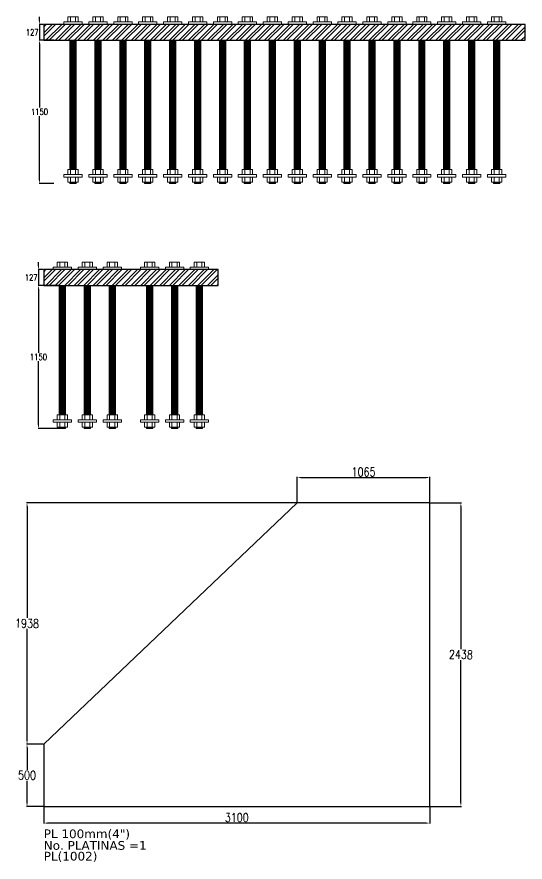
# Model space of a CAD drawing. Header units: millimetres. Extents: x 1541 to 289025, y -12015 to 47026.
# Drawn here: x 128605 to 132685, y 4539 to 11326 of the extents above; entities that cross this region are included whole.
import ezdxf

# ---------------------------------------------------------------- set-up
doc = ezdxf.new("R2010")
doc.units = ezdxf.units.MM
doc.header["$LTSCALE"] = 0.1
doc.linetypes.add('DASHED', pattern=[0.75, 0.5, -0.25])
for name, color, linetype in [('COTAS', 8, 'Continuous'), ('PLATINA', 5, 'Continuous'), ('TEXTO GENERAL', 3, 'Continuous')]:
    doc.layers.add(name, color=color, linetype=linetype)
for name, color, linetype, lineweight in [('E_ACHURADOS', 8, 'Continuous', 9), ('E_DETALLES', 7, 'Continuous', 9), ('E_DIM', 2, 'Continuous', 9)]:
    doc.layers.add(name, color=color, linetype=linetype, lineweight=lineweight)
doc.styles.add('CNI_COTAS', font='romans.shx', dxfattribs={"width": 0.8})
doc.styles.add('TEXTO GENERAL', font='verdana.ttf', dxfattribs={"height": 0.9})
doc.dimstyles.new('1.3', dxfattribs={"dimscale": 0, "dimtxt": 50, "dimasz": 30, "dimexe": 4, "dimexo": 4, "dimgap": 9, "dimtad": 1, "dimdec": 0, "dimzin": 4, "dimdsep": 46, "dimtxsty": 'CNI_COTAS', "dimcen": 0, "dimclrd": 256, "dimclrt": 3, "dimadec": 0, "dimazin": 0, "dimtfac": 1, "dimtdec": 0, "dimtmove": 2, "dimatfit": 0, "dimfxl": 0.05, "dimtolj": 1, "dimtzin": 0, "dimarcsym": 0})

# ---------------------------------------------------------------- blocks, each defined once
blk = doc.blocks.new('*U1900')
at = {"layer": 'E_DETALLES', "color": 8, "linetype": 'Continuous', "ltscale": 0.1}
for p, q in [((41.1, 632, -875), (-41.1, 632, -875)), ((-41.1, 632, -875), (-41.1, 592, -875)), ((-20.6, 632, -875), (-20.6, 592, -875)), ((20.6, 592, -875), (20.6, 632, -875)), ((41.1, 592, -875), (41.1, 632, -875)), ((73.5, 592, -875), (-73.5, 592, -875)), ((-73.5, 592, -875), (-73.5, 572, -875)), ((-73.5, 572, -875), (73.5, 572, -875)), ((-41.1, 592, -875), (41.1, 592, -875)), ((41.1, 572, -875), (-41.1, 572, -875)), ((22.2, 572, -875), (-22.2, 572, -875)), ((-20.6, 592, -875), (20.6, 592, -875)), ((20.6, 572, -875), (-20.6, 572, -875)), ((73.5, 572, -875), (73.5, 592, -875)), ((-25.4, 445, -875), (-25.4, -593.9, -875)), ((-25.4, 445, -875), (25.4, 445, -875)), ((-25.4, 440.4, -875), (25.4, 440.4, -875)), ((-25.4, 434.8, -875), (25.4, 434.8, -875)), ((-25.4, 429.3, -875), (25.4, 429.3, -875)), ((-25.4, 423.7, -875), (25.4, 423.7, -875)), ((-25.4, 418.1, -875), (25.4, 418.1, -875)), ((-25.4, 412.6, -875), (25.4, 412.6, -875)), ((25.4, -594, -875), (25.4, 445, -875)), ((-25.4, 407, -875), (25.4, 407, -875)), ((-25.4, 401.5, -875), (25.4, 401.5, -875)), ((-25.4, 395.9, -875), (25.4, 395.9, -875)), ((-25.4, 390.4, -875), (25.4, 390.4, -875)), ((-25.4, 384.8, -875), (25.4, 384.8, -875)), ((-25.4, 379.2, -875), (25.4, 379.2, -875)), ((-25.4, 373.7, -875), (25.4, 373.7, -875)), ((-25.4, 368.1, -875), (25.4, 368.1, -875)), ((-25.4, 362.6, -875), (25.4, 362.6, -875)), ((-25.4, 357, -875), (25.4, 357, -875)), ((-25.4, 351.5, -875), (25.4, 351.5, -875)), ((-25.4, 345.9, -875), (25.4, 345.9, -875)), ((-25.4, 340.4, -875), (25.4, 340.4, -875)), ((-25.4, 334.8, -875), (25.4, 334.8, -875)), ((-25.4, 329.2, -875), (25.4, 329.2, -875)), ((-25.4, 323.7, -875), (25.4, 323.7, -875)), ((-25.4, 318.1, -875), (25.4, 318.1, -875)), ((-25.4, 312.6, -875), (25.4, 312.6, -875)), ((-25.4, 307, -875), (25.4, 307, -875)), ((-25.4, 301.5, -875), (25.4, 301.5, -875)), ((-25.4, 295.9, -875), (22.2, 295.9, -875)), ((-25.4, 290.3, -875), (22.2, 290.3, -875)), ((-25.4, 284.8, -875), (22.2, 284.8, -875)), ((-25.4, 279.2, -875), (22.2, 279.2, -875)), ((-25.4, 273.7, -875), (22.2, 273.7, -875)), ((-25.4, 268.1, -875), (22.2, 268.1, -875)), ((-25.4, 262.6, -875), (22.2, 262.6, -875)), ((-25.4, 257, -875), (22.2, 257, -875)), ((-25.4, 251.5, -875), (22.2, 251.5, -875)), ((-25.4, 245.9, -875), (22.2, 245.9, -875)), ((-25.4, 240.3, -875), (22.2, 240.3, -875)), ((-25.4, 234.8, -875), (25.4, 234.8, -875)), ((-25.4, 229.2, -875), (25.4, 229.2, -875)), ((-25.4, 223.7, -875), (25.4, 223.7, -875)), ((-25.4, 218.1, -875), (25.4, 218.1, -875)), ((-25.4, 212.6, -875), (25.4, 212.6, -875)), ((-25.4, 207, -875), (25.4, 207, -875)), ((-25.4, 201.4, -875), (25.4, 201.4, -875)), ((-25.4, 195.9, -875), (25.4, 195.9, -875)), ((-25.4, 190.3, -875), (25.4, 190.3, -875)), ((-25.4, 184.8, -875), (25.4, 184.8, -875)), ((-25.4, 179.2, -875), (25.4, 179.2, -875)), ((-25.4, 173.7, -875), (25.4, 173.7, -875)), ((-25.4, 168.1, -875), (25.4, 168.1, -875)), ((-25.4, 162.6, -875), (25.4, 162.6, -875)), ((-25.4, 157, -875), (25.4, 157, -875)), ((-25.4, 151.4, -875), (25.4, 151.4, -875)), ((-25.4, 145.9, -875), (25.4, 145.9, -875)), ((-25.4, 140.3, -875), (25.4, 140.3, -875)), ((-25.4, 134.8, -875), (25.4, 134.8, -875)), ((-25.4, 129.2, -875), (25.4, 129.2, -875)), ((-25.4, 123.7, -875), (25.4, 123.7, -875)), ((-25.4, 118.1, -875), (25.4, 118.1, -875)), ((-25.4, 112.5, -875), (25.4, 112.5, -875)), ((-25.4, 107, -875), (25.4, 107, -875)), ((-25.4, 101.4, -875), (25.4, 101.4, -875)), ((-25.4, 95.9, -875), (25.4, 95.9, -875)), ((-25.4, 90.3, -875), (25.4, 90.3, -875)), ((-25.4, 84.8, -875), (25.4, 84.8, -875)), ((-25.4, 79.2, -875), (25.4, 79.2, -875)), ((-25.4, 73.7, -875), (25.4, 73.7, -875)), ((-25.4, 68.1, -875), (25.4, 68.1, -875)), ((-25.4, 62.5, -875), (25.4, 62.5, -875)), ((-25.4, 57, -875), (25.4, 57, -875)), ((-25.4, 51.4, -875), (25.4, 51.4, -875)), ((-25.4, 45.9, -875), (25.4, 45.9, -875)), ((-25.4, 40.3, -875), (25.4, 40.3, -875)), ((-25.4, 34.8, -875), (25.4, 34.8, -875)), ((-25.4, 29.2, -875), (25.4, 29.2, -875)), ((-25.4, 23.6, -875), (25.4, 23.6, -875)), ((-25.4, 18.1, -875), (25.4, 18.1, -875)), ((-25.4, 12.5, -875), (25.4, 12.5, -875)), ((-25.4, 7, -875), (25.4, 7, -875)), ((-25.4, 1.4, -875), (25.4, 1.4, -875)), ((-25.4, -4.1, -875), (25.4, -4.1, -875)), ((-25.4, -9.7, -875), (25.4, -9.7, -875)), ((-25.4, -15.2, -875), (25.4, -15.2, -875)), ((-25.4, -20.8, -875), (25.4, -20.8, -875)), ((-25.4, -26.4, -875), (25.4, -26.4, -875)), ((-25.4, -31.9, -875), (25.4, -31.9, -875)), ((-25.4, -37.5, -875), (25.4, -37.5, -875)), ((-25.4, -43, -875), (25.4, -43, -875)), ((-25.4, -48.6, -875), (25.4, -48.6, -875)), ((-25.4, -54.1, -875), (25.4, -54.1, -875)), ((-25.4, -59.7, -875), (25.4, -59.7, -875)), ((-25.4, -65.3, -875), (25.4, -65.3, -875)), ((-25.4, -70.8, -875), (25.4, -70.8, -875)), ((-25.4, -76.4, -875), (25.4, -76.4, -875)), ((-25.4, -81.9, -875), (25.4, -81.9, -875)), ((-25.4, -87.5, -875), (25.4, -87.5, -875)), ((-25.4, -93, -875), (25.4, -93, -875)), ((-25.4, -98.6, -875), (25.4, -98.6, -875)), ((-25.4, -104.1, -875), (25.4, -104.1, -875)), ((-25.4, -109.7, -875), (25.4, -109.7, -875)), ((-25.4, -115.3, -875), (25.4, -115.3, -875)), ((-25.4, -120.8, -875), (25.4, -120.8, -875)), ((-25.4, -126.4, -875), (25.4, -126.4, -875)), ((-25.4, -131.9, -875), (25.4, -131.9, -875)), ((-25.4, -137.5, -875), (25.4, -137.5, -875)), ((-25.4, -143, -875), (25.4, -143, -875)), ((-25.4, -148.6, -875), (25.4, -148.6, -875)), ((-25.4, -154.2, -875), (25.4, -154.2, -875)), ((-25.4, -159.7, -875), (25.4, -159.7, -875)), ((-25.4, -165.3, -875), (25.4, -165.3, -875)), ((-25.4, -170.8, -875), (25.4, -170.8, -875)), ((-25.4, -176.4, -875), (25.4, -176.4, -875)), ((-25.4, -181.9, -875), (25.4, -181.9, -875)), ((-25.4, -187.5, -875), (25.4, -187.5, -875)), ((-25.4, -193, -875), (25.4, -193, -875)), ((-25.4, -198.6, -875), (25.4, -198.6, -875)), ((-25.4, -204.2, -875), (25.4, -204.2, -875)), ((-25.4, -209.7, -875), (25.4, -209.7, -875)), ((-25.4, -214.1, -875), (25.4, -214.1, -875)), ((-25.4, -219.7, -875), (25.4, -219.7, -875)), ((-25.4, -225.2, -875), (25.4, -225.2, -875)), ((-25.4, -230.8, -875), (25.4, -230.8, -875)), ((-25.4, -236.4, -875), (25.4, -236.4, -875)), ((-25.4, -241.9, -875), (25.4, -241.9, -875)), ((-25.4, -247.5, -875), (25.4, -247.5, -875)), ((-25.4, -253, -875), (25.4, -253, -875)), ((-25.4, -258.6, -875), (25.4, -258.6, -875)), ((-25.4, -264.1, -875), (25.4, -264.1, -875)), ((-25.4, -269.7, -875), (25.4, -269.7, -875)), ((-25.4, -275.3, -875), (25.4, -275.3, -875)), ((-25.4, -280.8, -875), (25.4, -280.8, -875)), ((-25.4, -286.4, -875), (25.4, -286.4, -875)), ((-25.4, -291.9, -875), (25.4, -291.9, -875)), ((-25.4, -297.5, -875), (25.4, -297.5, -875)), ((-25.4, -303, -875), (25.4, -303, -875)), ((-25.4, -308.6, -875), (25.4, -308.6, -875)), ((-25.4, -314.2, -875), (25.4, -314.2, -875)), ((-25.4, -319.7, -875), (25.4, -319.7, -875)), ((-25.4, -325.3, -875), (25.4, -325.3, -875)), ((-25.4, -330.8, -875), (25.4, -330.8, -875)), ((-25.4, -336.4, -875), (25.4, -336.4, -875)), ((-25.4, -341.9, -875), (25.4, -341.9, -875)), ((-25.4, -347.5, -875), (25.4, -347.5, -875)), ((-25.4, -353, -875), (25.4, -353, -875)), ((-25.4, -358.6, -875), (25.4, -358.6, -875)), ((-25.4, -364.2, -875), (25.4, -364.2, -875)), ((-25.4, -369.7, -875), (25.4, -369.7, -875)), ((-25.4, -375.3, -875), (25.4, -375.3, -875)), ((-25.4, -380.8, -875), (25.4, -380.8, -875)), ((-25.4, -386.4, -875), (25.4, -386.4, -875)), ((-25.4, -391.9, -875), (25.4, -391.9, -875)), ((-25.4, -397.5, -875), (25.4, -397.5, -875)), ((-25.4, -403.1, -875), (25.4, -403.1, -875)), ((-25.4, -408.6, -875), (25.4, -408.6, -875)), ((-25.4, -414.2, -875), (25.4, -414.2, -875)), ((-25.4, -419.7, -875), (25.4, -419.7, -875)), ((-25.4, -425.3, -875), (25.4, -425.3, -875)), ((-25.4, -430.8, -875), (25.4, -430.8, -875)), ((-25.4, -436.4, -875), (25.4, -436.4, -875)), ((-25.4, -442, -875), (25.4, -442, -875)), ((-25.4, -447.5, -875), (25.4, -447.5, -875)), ((-25.4, -453.1, -875), (25.4, -453.1, -875)), ((-25.4, -458.6, -875), (25.4, -458.6, -875)), ((-25.4, -464.2, -875), (25.4, -464.2, -875)), ((-25.4, -469.7, -875), (25.4, -469.7, -875)), ((-25.4, -475.3, -875), (25.4, -475.3, -875)), ((-25.4, -480.8, -875), (25.4, -480.8, -875)), ((-25.4, -486.4, -875), (25.4, -486.4, -875)), ((-25.4, -492, -875), (25.4, -492, -875)), ((-25.4, -497.5, -875), (25.4, -497.5, -875)), ((-25.4, -503.1, -875), (25.4, -503.1, -875)), ((-25.4, -508.6, -875), (25.4, -508.6, -875)), ((-25.4, -514.2, -875), (25.4, -514.2, -875)), ((-25.4, -519.7, -875), (25.4, -519.7, -875)), ((-25.4, -525.3, -875), (25.4, -525.3, -875)), ((-25.4, -530.9, -875), (25.4, -530.9, -875)), ((-25.4, -536.4, -875), (25.4, -536.4, -875)), ((-25.4, -542, -875), (25.4, -542, -875)), ((-41.1, -593.9, -875), (41.1, -593.9, -875)), ((41.1, -593.9, -875), (-41.1, -593.9, -875)), ((-41.1, -593.9, -875), (-41.1, -633.9, -875)), ((-25.4, -547.5, -875), (25.4, -547.5, -875)), ((-25.4, -553.1, -875), (25.4, -553.1, -875)), ((-25.4, -558.6, -875), (25.4, -558.6, -875)), ((-25.4, -564.2, -875), (25.4, -564.2, -875)), ((-25.4, -569.7, -875), (25.4, -569.7, -875)), ((-25.4, -575.3, -875), (25.4, -575.3, -875)), ((-25.4, -580.9, -875), (25.4, -580.9, -875)), ((-25.4, -586.4, -875), (25.4, -586.4, -875)), ((-22.2, -593.9, -875), (22.2, -593.9, -875)), ((-22.2, -593.9, -875), (22.2, -593.9, -875)), ((-20.6, -593.9, -875), (20.6, -593.9, -875)), ((20.6, -593.9, -875), (-20.6, -593.9, -875)), ((-20.6, -593.9, -875), (-20.6, -633.9, -875)), ((20.6, -633.9, -875), (20.6, -593.9, -875)), ((41.1, -633.9, -875), (41.1, -593.9, -875)), ((73.5, -633.9, -875), (-73.5, -633.9, -875)), ((-73.5, -633.9, -875), (-73.5, -653.9, -875)), ((-73.5, -653.9, -875), (73.5, -653.9, -875)), ((-41.1, -633.9, -875), (41.1, -633.9, -875)), ((41.1, -653.9, -875), (-41.1, -653.9, -875)), ((-41.1, -653.9, -875), (-41.1, -693.9, -875)), ((22.2, -653.9, -875), (-22.2, -653.9, -875)), ((-20.6, -633.9, -875), (20.6, -633.9, -875)), ((20.6, -653.9, -875), (-20.6, -653.9, -875)), ((-20.6, -653.9, -875), (-20.6, -693.9, -875)), ((20.6, -693.9, -875), (20.6, -653.9, -875)), ((41.1, -693.9, -875), (41.1, -653.9, -875)), ((73.5, -653.9, -875), (73.5, -633.9, -875)), ((-41.1, -693.9, -875), (41.1, -693.9, -875)), ((-25.4, -705, -875), (-25.4, -693.9, -875)), ((-25.4, -699.4, -875), (25.4, -699.4, -875)), ((25.4, -705, -875), (-25.4, -705, -875)), ((-20.6, -693.9, -875), (20.6, -693.9, -875)), ((25.4, -693.9, -875), (25.4, -705, -875))]:
    blk.add_line(p, q, dxfattribs=at)
at = {"layer": 'E_DETALLES', "color": 8, "linetype": 'DASHED', "ltscale": 0.1}
for p, q in [((-22.2, 572, -875), (22.2, 572, -875)), ((22.2, -593.9, -875), (-22.2, -593.9, -875)), ((-22.2, -653.9, -875), (22.2, -653.9, -875))]:
    blk.add_line(p, q, dxfattribs=at)
blk = doc.blocks.new('*U1906')
at = {"layer": 'E_DIM', "color": 0, "linetype": 'ByBlock', "lineweight": -2, "transparency": 16777216}
for p in [(0, 0), (200, 0), (400, 0), (600, 0), (800, 0), (1000, 0), (1200, 0), (1400, 0), (1600, 0), (1800, 0), (2000, 0), (2200, 0), (2400, 0), (2600, 0), (2800, 0), (3000, 0), (3200, 0), (3400, 0)]:
    blk.add_blockref('*U1900', p, dxfattribs=at)
blk = doc.blocks.new('*U1907')
at = {"layer": 'E_DETALLES', "color": 8, "linetype": 'Continuous', "ltscale": 0.1}
for p, q in [((41.1, 632, -875), (-41.1, 632, -875)), ((-41.1, 632, -875), (-41.1, 592, -875)), ((-20.6, 632, -875), (-20.6, 592, -875)), ((20.6, 592, -875), (20.6, 632, -875)), ((41.1, 592, -875), (41.1, 632, -875)), ((73.5, 592, -875), (-73.5, 592, -875)), ((-73.5, 592, -875), (-73.5, 572, -875)), ((-73.5, 572, -875), (73.5, 572, -875)), ((-41.1, 592, -875), (41.1, 592, -875)), ((41.1, 572, -875), (-41.1, 572, -875)), ((22.2, 572, -875), (-22.2, 572, -875)), ((-20.6, 592, -875), (20.6, 592, -875)), ((20.6, 572, -875), (-20.6, 572, -875)), ((73.5, 572, -875), (73.5, 592, -875)), ((-25.4, 445, -875), (-25.4, -593.9, -875)), ((-25.4, 445, -875), (25.4, 445, -875)), ((-25.4, 440.4, -875), (25.4, 440.4, -875)), ((-25.4, 434.8, -875), (25.4, 434.8, -875)), ((-25.4, 429.3, -875), (25.4, 429.3, -875)), ((-25.4, 423.7, -875), (25.4, 423.7, -875)), ((-25.4, 418.1, -875), (25.4, 418.1, -875)), ((-25.4, 412.6, -875), (25.4, 412.6, -875)), ((25.4, -594, -875), (25.4, 445, -875)), ((-25.4, 407, -875), (25.4, 407, -875)), ((-25.4, 401.5, -875), (25.4, 401.5, -875)), ((-25.4, 395.9, -875), (25.4, 395.9, -875)), ((-25.4, 390.4, -875), (25.4, 390.4, -875)), ((-25.4, 384.8, -875), (25.4, 384.8, -875)), ((-25.4, 379.2, -875), (25.4, 379.2, -875)), ((-25.4, 373.7, -875), (25.4, 373.7, -875)), ((-25.4, 368.1, -875), (25.4, 368.1, -875)), ((-25.4, 362.6, -875), (25.4, 362.6, -875)), ((-25.4, 357, -875), (25.4, 357, -875)), ((-25.4, 351.5, -875), (25.4, 351.5, -875)), ((-25.4, 345.9, -875), (25.4, 345.9, -875)), ((-25.4, 340.4, -875), (25.4, 340.4, -875)), ((-25.4, 334.8, -875), (25.4, 334.8, -875)), ((-25.4, 329.2, -875), (25.4, 329.2, -875)), ((-25.4, 323.7, -875), (25.4, 323.7, -875)), ((-25.4, 318.1, -875), (25.4, 318.1, -875)), ((-25.4, 312.6, -875), (25.4, 312.6, -875)), ((-25.4, 307, -875), (25.4, 307, -875)), ((-25.4, 301.5, -875), (25.4, 301.5, -875)), ((-25.4, 295.9, -875), (22.2, 295.9, -875)), ((-25.4, 290.3, -875), (22.2, 290.3, -875)), ((-25.4, 284.8, -875), (22.2, 284.8, -875)), ((-25.4, 279.2, -875), (22.2, 279.2, -875)), ((-25.4, 273.7, -875), (22.2, 273.7, -875)), ((-25.4, 268.1, -875), (22.2, 268.1, -875)), ((-25.4, 262.6, -875), (22.2, 262.6, -875)), ((-25.4, 257, -875), (22.2, 257, -875)), ((-25.4, 251.5, -875), (22.2, 251.5, -875)), ((-25.4, 245.9, -875), (22.2, 245.9, -875)), ((-25.4, 240.3, -875), (22.2, 240.3, -875)), ((-25.4, 234.8, -875), (25.4, 234.8, -875)), ((-25.4, 229.2, -875), (25.4, 229.2, -875)), ((-25.4, 223.7, -875), (25.4, 223.7, -875)), ((-25.4, 218.1, -875), (25.4, 218.1, -875)), ((-25.4, 212.6, -875), (25.4, 212.6, -875)), ((-25.4, 207, -875), (25.4, 207, -875)), ((-25.4, 201.4, -875), (25.4, 201.4, -875)), ((-25.4, 195.9, -875), (25.4, 195.9, -875)), ((-25.4, 190.3, -875), (25.4, 190.3, -875)), ((-25.4, 184.8, -875), (25.4, 184.8, -875)), ((-25.4, 179.2, -875), (25.4, 179.2, -875)), ((-25.4, 173.7, -875), (25.4, 173.7, -875)), ((-25.4, 168.1, -875), (25.4, 168.1, -875)), ((-25.4, 162.6, -875), (25.4, 162.6, -875)), ((-25.4, 157, -875), (25.4, 157, -875)), ((-25.4, 151.4, -875), (25.4, 151.4, -875)), ((-25.4, 145.9, -875), (25.4, 145.9, -875)), ((-25.4, 140.3, -875), (25.4, 140.3, -875)), ((-25.4, 134.8, -875), (25.4, 134.8, -875)), ((-25.4, 129.2, -875), (25.4, 129.2, -875)), ((-25.4, 123.7, -875), (25.4, 123.7, -875)), ((-25.4, 118.1, -875), (25.4, 118.1, -875)), ((-25.4, 112.5, -875), (25.4, 112.5, -875)), ((-25.4, 107, -875), (25.4, 107, -875)), ((-25.4, 101.4, -875), (25.4, 101.4, -875)), ((-25.4, 95.9, -875), (25.4, 95.9, -875)), ((-25.4, 90.3, -875), (25.4, 90.3, -875)), ((-25.4, 84.8, -875), (25.4, 84.8, -875)), ((-25.4, 79.2, -875), (25.4, 79.2, -875)), ((-25.4, 73.7, -875), (25.4, 73.7, -875)), ((-25.4, 68.1, -875), (25.4, 68.1, -875)), ((-25.4, 62.5, -875), (25.4, 62.5, -875)), ((-25.4, 57, -875), (25.4, 57, -875)), ((-25.4, 51.4, -875), (25.4, 51.4, -875)), ((-25.4, 45.9, -875), (25.4, 45.9, -875)), ((-25.4, 40.3, -875), (25.4, 40.3, -875)), ((-25.4, 34.8, -875), (25.4, 34.8, -875)), ((-25.4, 29.2, -875), (25.4, 29.2, -875)), ((-25.4, 23.6, -875), (25.4, 23.6, -875)), ((-25.4, 18.1, -875), (25.4, 18.1, -875)), ((-25.4, 12.5, -875), (25.4, 12.5, -875)), ((-25.4, 7, -875), (25.4, 7, -875)), ((-25.4, 1.4, -875), (25.4, 1.4, -875)), ((-25.4, -4.1, -875), (25.4, -4.1, -875)), ((-25.4, -9.7, -875), (25.4, -9.7, -875)), ((-25.4, -15.2, -875), (25.4, -15.2, -875)), ((-25.4, -20.8, -875), (25.4, -20.8, -875)), ((-25.4, -26.4, -875), (25.4, -26.4, -875)), ((-25.4, -31.9, -875), (25.4, -31.9, -875)), ((-25.4, -37.5, -875), (25.4, -37.5, -875)), ((-25.4, -43, -875), (25.4, -43, -875)), ((-25.4, -48.6, -875), (25.4, -48.6, -875)), ((-25.4, -54.1, -875), (25.4, -54.1, -875)), ((-25.4, -59.7, -875), (25.4, -59.7, -875)), ((-25.4, -65.3, -875), (25.4, -65.3, -875)), ((-25.4, -70.8, -875), (25.4, -70.8, -875)), ((-25.4, -76.4, -875), (25.4, -76.4, -875)), ((-25.4, -81.9, -875), (25.4, -81.9, -875)), ((-25.4, -87.5, -875), (25.4, -87.5, -875)), ((-25.4, -93, -875), (25.4, -93, -875)), ((-25.4, -98.6, -875), (25.4, -98.6, -875)), ((-25.4, -104.1, -875), (25.4, -104.1, -875)), ((-25.4, -109.7, -875), (25.4, -109.7, -875)), ((-25.4, -115.3, -875), (25.4, -115.3, -875)), ((-25.4, -120.8, -875), (25.4, -120.8, -875)), ((-25.4, -126.4, -875), (25.4, -126.4, -875)), ((-25.4, -131.9, -875), (25.4, -131.9, -875)), ((-25.4, -137.5, -875), (25.4, -137.5, -875)), ((-25.4, -143, -875), (25.4, -143, -875)), ((-25.4, -148.6, -875), (25.4, -148.6, -875)), ((-25.4, -154.2, -875), (25.4, -154.2, -875)), ((-25.4, -159.7, -875), (25.4, -159.7, -875)), ((-25.4, -165.3, -875), (25.4, -165.3, -875)), ((-25.4, -170.8, -875), (25.4, -170.8, -875)), ((-25.4, -176.4, -875), (25.4, -176.4, -875)), ((-25.4, -181.9, -875), (25.4, -181.9, -875)), ((-25.4, -187.5, -875), (25.4, -187.5, -875)), ((-25.4, -193, -875), (25.4, -193, -875)), ((-25.4, -198.6, -875), (25.4, -198.6, -875)), ((-25.4, -204.2, -875), (25.4, -204.2, -875)), ((-25.4, -209.7, -875), (25.4, -209.7, -875)), ((-25.4, -214.1, -875), (25.4, -214.1, -875)), ((-25.4, -219.7, -875), (25.4, -219.7, -875)), ((-25.4, -225.2, -875), (25.4, -225.2, -875)), ((-25.4, -230.8, -875), (25.4, -230.8, -875)), ((-25.4, -236.4, -875), (25.4, -236.4, -875)), ((-25.4, -241.9, -875), (25.4, -241.9, -875)), ((-25.4, -247.5, -875), (25.4, -247.5, -875)), ((-25.4, -253, -875), (25.4, -253, -875)), ((-25.4, -258.6, -875), (25.4, -258.6, -875)), ((-25.4, -264.1, -875), (25.4, -264.1, -875)), ((-25.4, -269.7, -875), (25.4, -269.7, -875)), ((-25.4, -275.3, -875), (25.4, -275.3, -875)), ((-25.4, -280.8, -875), (25.4, -280.8, -875)), ((-25.4, -286.4, -875), (25.4, -286.4, -875)), ((-25.4, -291.9, -875), (25.4, -291.9, -875)), ((-25.4, -297.5, -875), (25.4, -297.5, -875)), ((-25.4, -303, -875), (25.4, -303, -875)), ((-25.4, -308.6, -875), (25.4, -308.6, -875)), ((-25.4, -314.2, -875), (25.4, -314.2, -875)), ((-25.4, -319.7, -875), (25.4, -319.7, -875)), ((-25.4, -325.3, -875), (25.4, -325.3, -875)), ((-25.4, -330.8, -875), (25.4, -330.8, -875)), ((-25.4, -336.4, -875), (25.4, -336.4, -875)), ((-25.4, -341.9, -875), (25.4, -341.9, -875)), ((-25.4, -347.5, -875), (25.4, -347.5, -875)), ((-25.4, -353, -875), (25.4, -353, -875)), ((-25.4, -358.6, -875), (25.4, -358.6, -875)), ((-25.4, -364.2, -875), (25.4, -364.2, -875)), ((-25.4, -369.7, -875), (25.4, -369.7, -875)), ((-25.4, -375.3, -875), (25.4, -375.3, -875)), ((-25.4, -380.8, -875), (25.4, -380.8, -875)), ((-25.4, -386.4, -875), (25.4, -386.4, -875)), ((-25.4, -391.9, -875), (25.4, -391.9, -875)), ((-25.4, -397.5, -875), (25.4, -397.5, -875)), ((-25.4, -403, -875), (25.4, -403, -875)), ((-25.4, -408.6, -875), (25.4, -408.6, -875)), ((-25.4, -414.2, -875), (25.4, -414.2, -875)), ((-25.4, -419.7, -875), (25.4, -419.7, -875)), ((-25.4, -425.3, -875), (25.4, -425.3, -875)), ((-25.4, -430.8, -875), (25.4, -430.8, -875)), ((-25.4, -436.4, -875), (25.4, -436.4, -875)), ((-25.4, -441.9, -875), (25.4, -441.9, -875)), ((-25.4, -447.5, -875), (25.4, -447.5, -875)), ((-25.4, -453.1, -875), (25.4, -453.1, -875)), ((-25.4, -458.6, -875), (25.4, -458.6, -875)), ((-25.4, -464.2, -875), (25.4, -464.2, -875)), ((-25.4, -469.7, -875), (25.4, -469.7, -875)), ((-25.4, -475.3, -875), (25.4, -475.3, -875)), ((-25.4, -480.8, -875), (25.4, -480.8, -875)), ((-25.4, -486.4, -875), (25.4, -486.4, -875)), ((-25.4, -491.9, -875), (25.4, -491.9, -875)), ((-25.4, -497.5, -875), (25.4, -497.5, -875)), ((-25.4, -503.1, -875), (25.4, -503.1, -875)), ((-25.4, -508.6, -875), (25.4, -508.6, -875)), ((-25.4, -514.2, -875), (25.4, -514.2, -875)), ((-25.4, -519.7, -875), (25.4, -519.7, -875)), ((-25.4, -525.3, -875), (25.4, -525.3, -875)), ((-25.4, -530.8, -875), (25.4, -530.8, -875)), ((-25.4, -536.4, -875), (25.4, -536.4, -875)), ((-25.4, -541.9, -875), (25.4, -541.9, -875)), ((-41.1, -593.9, -875), (41.1, -593.9, -875)), ((41.1, -593.9, -875), (-41.1, -593.9, -875)), ((-41.1, -593.9, -875), (-41.1, -633.9, -875)), ((-25.4, -547.5, -875), (25.4, -547.5, -875)), ((-25.4, -553.1, -875), (25.4, -553.1, -875)), ((-25.4, -558.6, -875), (25.4, -558.6, -875)), ((-25.4, -564.2, -875), (25.4, -564.2, -875)), ((-25.4, -569.7, -875), (25.4, -569.7, -875)), ((-25.4, -575.3, -875), (25.4, -575.3, -875)), ((-25.4, -575.3, -875), (25.4, -575.3, -875)), ((-25.4, -580.8, -875), (25.4, -580.8, -875)), ((-25.4, -580.8, -875), (25.4, -580.8, -875)), ((-25.4, -586.4, -875), (25.4, -586.4, -875)), ((-25.4, -586.4, -875), (25.4, -586.4, -875)), ((-25.4, -591.9, -875), (25.4, -591.9, -875)), ((-25.4, -591.9, -875), (25.4, -591.9, -875)), ((-22.2, -593.9, -875), (22.2, -593.9, -875)), ((-22.2, -593.9, -875), (22.2, -593.9, -875)), ((-20.6, -593.9, -875), (20.6, -593.9, -875)), ((20.6, -593.9, -875), (-20.6, -593.9, -875)), ((-20.6, -593.9, -875), (-20.6, -633.9, -875)), ((20.6, -633.9, -875), (20.6, -593.9, -875)), ((41.1, -633.9, -875), (41.1, -593.9, -875)), ((73.5, -633.9, -875), (-73.5, -633.9, -875)), ((-73.5, -633.9, -875), (-73.5, -653.9, -875)), ((-73.5, -653.9, -875), (73.5, -653.9, -875)), ((-41.1, -633.9, -875), (41.1, -633.9, -875)), ((41.1, -653.9, -875), (-41.1, -653.9, -875)), ((-41.1, -653.9, -875), (-41.1, -693.9, -875)), ((22.2, -653.9, -875), (-22.2, -653.9, -875)), ((-20.6, -633.9, -875), (20.6, -633.9, -875)), ((20.6, -653.9, -875), (-20.6, -653.9, -875)), ((-20.6, -653.9, -875), (-20.6, -693.9, -875)), ((20.6, -693.9, -875), (20.6, -653.9, -875)), ((41.1, -693.9, -875), (41.1, -653.9, -875)), ((73.5, -653.9, -875), (73.5, -633.9, -875)), ((-41.1, -693.9, -875), (41.1, -693.9, -875)), ((-25.4, -705, -875), (-25.4, -693.9, -875)), ((-25.4, -699.4, -875), (25.4, -699.4, -875)), ((25.4, -705, -875), (-25.4, -705, -875)), ((-20.6, -693.9, -875), (20.6, -693.9, -875)), ((25.4, -693.9, -875), (25.4, -705, -875))]:
    blk.add_line(p, q, dxfattribs=at)
at = {"layer": 'E_DETALLES', "color": 8, "linetype": 'DASHED', "ltscale": 0.1}
for p, q in [((-22.2, 572, -875), (22.2, 572, -875)), ((22.2, -593.9, -875), (-22.2, -593.9, -875)), ((-22.2, -653.9, -875), (22.2, -653.9, -875))]:
    blk.add_line(p, q, dxfattribs=at)
blk = doc.blocks.new('*U1908')
at = {"layer": 'E_DIM', "color": 0, "linetype": 'ByBlock', "lineweight": -2, "transparency": 16777216}
for p in [(0, 0), (200, 0), (400, 0)]:
    blk.add_blockref('*U1907', p, dxfattribs=at)
blk = doc.blocks.new('*U1910')
at = {"layer": 'E_DETALLES', "color": 8, "linetype": 'Continuous', "ltscale": 0.1}
for p, q in [((41.1, 632, -875), (-41.1, 632, -875)), ((-41.1, 632, -875), (-41.1, 592, -875)), ((-20.6, 632, -875), (-20.6, 592, -875)), ((20.6, 592, -875), (20.6, 632, -875)), ((41.1, 592, -875), (41.1, 632, -875)), ((73.5, 592, -875), (-73.5, 592, -875)), ((-73.5, 592, -875), (-73.5, 572, -875)), ((-73.5, 572, -875), (73.5, 572, -875)), ((-41.1, 592, -875), (41.1, 592, -875)), ((41.1, 572, -875), (-41.1, 572, -875)), ((22.2, 572, -875), (-22.2, 572, -875)), ((-20.6, 592, -875), (20.6, 592, -875)), ((20.6, 572, -875), (-20.6, 572, -875)), ((73.5, 572, -875), (73.5, 592, -875)), ((-25.4, 445, -875), (-25.4, -593.9, -875)), ((-25.4, 445, -875), (25.4, 445, -875)), ((-25.4, 440.4, -875), (25.4, 440.4, -875)), ((-25.4, 434.8, -875), (25.4, 434.8, -875)), ((-25.4, 429.3, -875), (25.4, 429.3, -875)), ((-25.4, 423.7, -875), (25.4, 423.7, -875)), ((-25.4, 418.1, -875), (25.4, 418.1, -875)), ((-25.4, 412.6, -875), (25.4, 412.6, -875)), ((25.4, -594, -875), (25.4, 445, -875)), ((-25.4, 407, -875), (25.4, 407, -875)), ((-25.4, 401.5, -875), (25.4, 401.5, -875)), ((-25.4, 395.9, -875), (25.4, 395.9, -875)), ((-25.4, 390.4, -875), (25.4, 390.4, -875)), ((-25.4, 384.8, -875), (25.4, 384.8, -875)), ((-25.4, 379.2, -875), (25.4, 379.2, -875)), ((-25.4, 373.7, -875), (25.4, 373.7, -875)), ((-25.4, 368.1, -875), (25.4, 368.1, -875)), ((-25.4, 362.6, -875), (25.4, 362.6, -875)), ((-25.4, 357, -875), (25.4, 357, -875)), ((-25.4, 351.5, -875), (25.4, 351.5, -875)), ((-25.4, 345.9, -875), (25.4, 345.9, -875)), ((-25.4, 340.4, -875), (25.4, 340.4, -875)), ((-25.4, 334.8, -875), (25.4, 334.8, -875)), ((-25.4, 329.2, -875), (25.4, 329.2, -875)), ((-25.4, 323.7, -875), (25.4, 323.7, -875)), ((-25.4, 318.1, -875), (25.4, 318.1, -875)), ((-25.4, 312.6, -875), (25.4, 312.6, -875)), ((-25.4, 307, -875), (25.4, 307, -875)), ((-25.4, 301.5, -875), (25.4, 301.5, -875)), ((-25.4, 295.9, -875), (22.2, 295.9, -875)), ((-25.4, 290.3, -875), (22.2, 290.3, -875)), ((-25.4, 284.8, -875), (22.2, 284.8, -875)), ((-25.4, 279.2, -875), (22.2, 279.2, -875)), ((-25.4, 273.7, -875), (22.2, 273.7, -875)), ((-25.4, 268.1, -875), (22.2, 268.1, -875)), ((-25.4, 262.6, -875), (22.2, 262.6, -875)), ((-25.4, 257, -875), (22.2, 257, -875)), ((-25.4, 251.5, -875), (22.2, 251.5, -875)), ((-25.4, 245.9, -875), (22.2, 245.9, -875)), ((-25.4, 240.3, -875), (22.2, 240.3, -875)), ((-25.4, 234.8, -875), (25.4, 234.8, -875)), ((-25.4, 229.2, -875), (25.4, 229.2, -875)), ((-25.4, 223.7, -875), (25.4, 223.7, -875)), ((-25.4, 218.1, -875), (25.4, 218.1, -875)), ((-25.4, 212.6, -875), (25.4, 212.6, -875)), ((-25.4, 207, -875), (25.4, 207, -875)), ((-25.4, 201.4, -875), (25.4, 201.4, -875)), ((-25.4, 195.9, -875), (25.4, 195.9, -875)), ((-25.4, 190.3, -875), (25.4, 190.3, -875)), ((-25.4, 184.8, -875), (25.4, 184.8, -875)), ((-25.4, 179.2, -875), (25.4, 179.2, -875)), ((-25.4, 173.7, -875), (25.4, 173.7, -875)), ((-25.4, 168.1, -875), (25.4, 168.1, -875)), ((-25.4, 162.6, -875), (25.4, 162.6, -875)), ((-25.4, 157, -875), (25.4, 157, -875)), ((-25.4, 151.4, -875), (25.4, 151.4, -875)), ((-25.4, 145.9, -875), (25.4, 145.9, -875)), ((-25.4, 140.3, -875), (25.4, 140.3, -875)), ((-25.4, 134.8, -875), (25.4, 134.8, -875)), ((-25.4, 129.2, -875), (25.4, 129.2, -875)), ((-25.4, 123.7, -875), (25.4, 123.7, -875)), ((-25.4, 118.1, -875), (25.4, 118.1, -875)), ((-25.4, 112.5, -875), (25.4, 112.5, -875)), ((-25.4, 107, -875), (25.4, 107, -875)), ((-25.4, 101.4, -875), (25.4, 101.4, -875)), ((-25.4, 95.9, -875), (25.4, 95.9, -875)), ((-25.4, 90.3, -875), (25.4, 90.3, -875)), ((-25.4, 84.8, -875), (25.4, 84.8, -875)), ((-25.4, 79.2, -875), (25.4, 79.2, -875)), ((-25.4, 73.7, -875), (25.4, 73.7, -875)), ((-25.4, 68.1, -875), (25.4, 68.1, -875)), ((-25.4, 62.5, -875), (25.4, 62.5, -875)), ((-25.4, 57, -875), (25.4, 57, -875)), ((-25.4, 51.4, -875), (25.4, 51.4, -875)), ((-25.4, 45.9, -875), (25.4, 45.9, -875)), ((-25.4, 40.3, -875), (25.4, 40.3, -875)), ((-25.4, 34.8, -875), (25.4, 34.8, -875)), ((-25.4, 29.2, -875), (25.4, 29.2, -875)), ((-25.4, 23.6, -875), (25.4, 23.6, -875)), ((-25.4, 18.1, -875), (25.4, 18.1, -875)), ((-25.4, 12.5, -875), (25.4, 12.5, -875)), ((-25.4, 7, -875), (25.4, 7, -875)), ((-25.4, 1.4, -875), (25.4, 1.4, -875)), ((-25.4, -4.1, -875), (25.4, -4.1, -875)), ((-25.4, -9.7, -875), (25.4, -9.7, -875)), ((-25.4, -15.2, -875), (25.4, -15.2, -875)), ((-25.4, -20.8, -875), (25.4, -20.8, -875)), ((-25.4, -26.4, -875), (25.4, -26.4, -875)), ((-25.4, -31.9, -875), (25.4, -31.9, -875)), ((-25.4, -37.5, -875), (25.4, -37.5, -875)), ((-25.4, -43, -875), (25.4, -43, -875)), ((-25.4, -48.6, -875), (25.4, -48.6, -875)), ((-25.4, -54.1, -875), (25.4, -54.1, -875)), ((-25.4, -59.7, -875), (25.4, -59.7, -875)), ((-25.4, -65.3, -875), (25.4, -65.3, -875)), ((-25.4, -70.8, -875), (25.4, -70.8, -875)), ((-25.4, -76.4, -875), (25.4, -76.4, -875)), ((-25.4, -81.9, -875), (25.4, -81.9, -875)), ((-25.4, -87.5, -875), (25.4, -87.5, -875)), ((-25.4, -93, -875), (25.4, -93, -875)), ((-25.4, -98.6, -875), (25.4, -98.6, -875)), ((-25.4, -104.1, -875), (25.4, -104.1, -875)), ((-25.4, -109.7, -875), (25.4, -109.7, -875)), ((-25.4, -115.3, -875), (25.4, -115.3, -875)), ((-25.4, -120.8, -875), (25.4, -120.8, -875)), ((-25.4, -126.4, -875), (25.4, -126.4, -875)), ((-25.4, -131.9, -875), (25.4, -131.9, -875)), ((-25.4, -137.5, -875), (25.4, -137.5, -875)), ((-25.4, -143, -875), (25.4, -143, -875)), ((-25.4, -148.6, -875), (25.4, -148.6, -875)), ((-25.4, -154.2, -875), (25.4, -154.2, -875)), ((-25.4, -159.7, -875), (25.4, -159.7, -875)), ((-25.4, -165.3, -875), (25.4, -165.3, -875)), ((-25.4, -170.8, -875), (25.4, -170.8, -875)), ((-25.4, -176.4, -875), (25.4, -176.4, -875)), ((-25.4, -181.9, -875), (25.4, -181.9, -875)), ((-25.4, -187.5, -875), (25.4, -187.5, -875)), ((-25.4, -193, -875), (25.4, -193, -875)), ((-25.4, -198.6, -875), (25.4, -198.6, -875)), ((-25.4, -204.2, -875), (25.4, -204.2, -875)), ((-25.4, -209.7, -875), (25.4, -209.7, -875)), ((-25.4, -214.1, -875), (25.4, -214.1, -875)), ((-25.4, -219.7, -875), (25.4, -219.7, -875)), ((-25.4, -225.2, -875), (25.4, -225.2, -875)), ((-25.4, -230.8, -875), (25.4, -230.8, -875)), ((-25.4, -236.4, -875), (25.4, -236.4, -875)), ((-25.4, -241.9, -875), (25.4, -241.9, -875)), ((-25.4, -247.5, -875), (25.4, -247.5, -875)), ((-25.4, -253, -875), (25.4, -253, -875)), ((-25.4, -258.6, -875), (25.4, -258.6, -875)), ((-25.4, -264.1, -875), (25.4, -264.1, -875)), ((-25.4, -269.7, -875), (25.4, -269.7, -875)), ((-25.4, -275.3, -875), (25.4, -275.3, -875)), ((-25.4, -280.8, -875), (25.4, -280.8, -875)), ((-25.4, -286.4, -875), (25.4, -286.4, -875)), ((-25.4, -291.9, -875), (25.4, -291.9, -875)), ((-25.4, -297.5, -875), (25.4, -297.5, -875)), ((-25.4, -303, -875), (25.4, -303, -875)), ((-25.4, -308.6, -875), (25.4, -308.6, -875)), ((-25.4, -314.2, -875), (25.4, -314.2, -875)), ((-25.4, -319.7, -875), (25.4, -319.7, -875)), ((-25.4, -325.3, -875), (25.4, -325.3, -875)), ((-25.4, -330.8, -875), (25.4, -330.8, -875)), ((-25.4, -336.4, -875), (25.4, -336.4, -875)), ((-25.4, -341.9, -875), (25.4, -341.9, -875)), ((-25.4, -347.5, -875), (25.4, -347.5, -875)), ((-25.4, -353, -875), (25.4, -353, -875)), ((-25.4, -358.6, -875), (25.4, -358.6, -875)), ((-25.4, -364.2, -875), (25.4, -364.2, -875)), ((-25.4, -369.7, -875), (25.4, -369.7, -875)), ((-25.4, -375.3, -875), (25.4, -375.3, -875)), ((-25.4, -380.8, -875), (25.4, -380.8, -875)), ((-25.4, -386.4, -875), (25.4, -386.4, -875)), ((-25.4, -391.9, -875), (25.4, -391.9, -875)), ((-25.4, -397.5, -875), (25.4, -397.5, -875)), ((-25.4, -403, -875), (25.4, -403, -875)), ((-25.4, -408.6, -875), (25.4, -408.6, -875)), ((-25.4, -414.2, -875), (25.4, -414.2, -875)), ((-25.4, -419.7, -875), (25.4, -419.7, -875)), ((-25.4, -425.3, -875), (25.4, -425.3, -875)), ((-25.4, -430.8, -875), (25.4, -430.8, -875)), ((-25.4, -436.4, -875), (25.4, -436.4, -875)), ((-25.4, -441.9, -875), (25.4, -441.9, -875)), ((-25.4, -447.5, -875), (25.4, -447.5, -875)), ((-25.4, -453.1, -875), (25.4, -453.1, -875)), ((-25.4, -458.6, -875), (25.4, -458.6, -875)), ((-25.4, -464.2, -875), (25.4, -464.2, -875)), ((-25.4, -469.7, -875), (25.4, -469.7, -875)), ((-25.4, -475.3, -875), (25.4, -475.3, -875)), ((-25.4, -480.8, -875), (25.4, -480.8, -875)), ((-25.4, -486.4, -875), (25.4, -486.4, -875)), ((-25.4, -491.9, -875), (25.4, -491.9, -875)), ((-25.4, -497.5, -875), (25.4, -497.5, -875)), ((-25.4, -503.1, -875), (25.4, -503.1, -875)), ((-25.4, -508.6, -875), (25.4, -508.6, -875)), ((-25.4, -514.2, -875), (25.4, -514.2, -875)), ((-25.4, -519.7, -875), (25.4, -519.7, -875)), ((-25.4, -525.3, -875), (25.4, -525.3, -875)), ((-25.4, -530.8, -875), (25.4, -530.8, -875)), ((-25.4, -536.4, -875), (25.4, -536.4, -875)), ((-25.4, -541.9, -875), (25.4, -541.9, -875)), ((-41.1, -593.9, -875), (41.1, -593.9, -875)), ((41.1, -593.9, -875), (-41.1, -593.9, -875)), ((-41.1, -593.9, -875), (-41.1, -633.9, -875)), ((-25.4, -547.5, -875), (25.4, -547.5, -875)), ((-25.4, -553.1, -875), (25.4, -553.1, -875)), ((-25.4, -558.6, -875), (25.4, -558.6, -875)), ((-25.4, -564.2, -875), (25.4, -564.2, -875)), ((-25.4, -569.7, -875), (25.4, -569.7, -875)), ((-25.4, -575.3, -875), (25.4, -575.3, -875)), ((-25.4, -575.3, -875), (25.4, -575.3, -875)), ((-25.4, -580.8, -875), (25.4, -580.8, -875)), ((-25.4, -580.8, -875), (25.4, -580.8, -875)), ((-25.4, -586.4, -875), (25.4, -586.4, -875)), ((-25.4, -586.4, -875), (25.4, -586.4, -875)), ((-25.4, -591.9, -875), (25.4, -591.9, -875)), ((-25.4, -591.9, -875), (25.4, -591.9, -875)), ((-22.2, -593.9, -875), (22.2, -593.9, -875)), ((-22.2, -593.9, -875), (22.2, -593.9, -875)), ((-20.6, -593.9, -875), (20.6, -593.9, -875)), ((20.6, -593.9, -875), (-20.6, -593.9, -875)), ((-20.6, -593.9, -875), (-20.6, -633.9, -875)), ((20.6, -633.9, -875), (20.6, -593.9, -875)), ((41.1, -633.9, -875), (41.1, -593.9, -875)), ((73.5, -633.9, -875), (-73.5, -633.9, -875)), ((-73.5, -633.9, -875), (-73.5, -653.9, -875)), ((-73.5, -653.9, -875), (73.5, -653.9, -875)), ((-41.1, -633.9, -875), (41.1, -633.9, -875)), ((41.1, -653.9, -875), (-41.1, -653.9, -875)), ((-41.1, -653.9, -875), (-41.1, -693.9, -875)), ((22.2, -653.9, -875), (-22.2, -653.9, -875)), ((-20.6, -633.9, -875), (20.6, -633.9, -875)), ((20.6, -653.9, -875), (-20.6, -653.9, -875)), ((-20.6, -653.9, -875), (-20.6, -693.9, -875)), ((20.6, -693.9, -875), (20.6, -653.9, -875)), ((41.1, -693.9, -875), (41.1, -653.9, -875)), ((73.5, -653.9, -875), (73.5, -633.9, -875)), ((-41.1, -693.9, -875), (41.1, -693.9, -875)), ((-25.4, -705, -875), (-25.4, -693.9, -875)), ((-25.4, -699.4, -875), (25.4, -699.4, -875)), ((25.4, -705, -875), (-25.4, -705, -875)), ((-20.6, -693.9, -875), (20.6, -693.9, -875)), ((25.4, -693.9, -875), (25.4, -705, -875))]:
    blk.add_line(p, q, dxfattribs=at)
at = {"layer": 'E_DETALLES', "color": 8, "linetype": 'DASHED', "ltscale": 0.1}
for p, q in [((-22.2, 572, -875), (22.2, 572, -875)), ((22.2, -593.9, -875), (-22.2, -593.9, -875)), ((-22.2, -653.9, -875), (22.2, -653.9, -875))]:
    blk.add_line(p, q, dxfattribs=at)
blk = doc.blocks.new('*U1909')
at = {"layer": 'E_DIM', "color": 0, "linetype": 'ByBlock', "lineweight": -2, "transparency": 16777216}
for p in [(0, 0), (200, 0), (400, 0)]:
    blk.add_blockref('*U1910', p, dxfattribs=at)
blk = doc.blocks.new('*D2395')
at = {"layer": 'COTAS', "lineweight": -2, "ltscale": 3, "transparency": 16777216}
for p, q in [((128786.6, 11296.5), (128786.6, 11326.5)), ((128786.6, 11266.5), (128786.6, 11139.5)), ((128786.6, 11109.5), (128786.6, 11079.5))]:
    blk.add_line(p, q, dxfattribs=at)
at = {"layer": 'COTAS', "color": 0, "lineweight": -2, "ltscale": 3, "transparency": 16777216}
for p, q in [((128816.3, 11266.5), (128782.6, 11266.5)), ((128816.3, 11139.5), (128782.6, 11139.5))]:
    blk.add_line(p, q, dxfattribs=at)
at = {"layer": 'COTAS', "ltscale": 3, "transparency": 16777216}
for points in [[(128781.6, 11296.5), (128791.6, 11296.5), (128786.6, 11266.5)], [(128781.6, 11109.5), (128791.6, 11109.5), (128786.6, 11139.5)]]:
    blk.add_solid(points, dxfattribs=at)
at = {"layer": 'Defpoints', "color": 0, "ltscale": 3, "transparency": 16777216}
for p in [(128820.3, 11266.5), (128786.6, 11139.5), (128820.3, 11139.5)]:
    blk.add_point(p, dxfattribs=at)
at = {"layer": 'COTAS', "color": 3, "ltscale": 3, "transparency": 16777216, "insert": (128728.1, 11203), "char_height": 50, "attachment_point": 5, "rotation": 0.2, "style": 'CNI_COTAS'}
blk.add_mtext('\\A1;127', dxfattribs=at)
blk = doc.blocks.new('*D1936')
at = {"layer": 'COTAS', "color": 0, "lineweight": -2, "ltscale": 3, "transparency": 16777216}
for p, q in [((128900.8, 11139.5), (128782.6, 11139.5)), ((128900.8, 9989.1), (128782.6, 9989.1))]:
    blk.add_line(p, q, dxfattribs=at)
at = {"layer": 'COTAS', "lineweight": -2, "ltscale": 3, "transparency": 16777216}
for p, q in [((128786.6, 11109.5), (128786.6, 10598.3)), ((128786.6, 10019.1), (128786.6, 10530.3))]:
    blk.add_line(p, q, dxfattribs=at)
at = {"layer": 'COTAS', "ltscale": 3, "transparency": 16777216}
for points in [[(128781.6, 11109.5), (128791.6, 11109.5), (128786.6, 11139.5)], [(128781.6, 10019.1), (128791.6, 10019.1), (128786.6, 9989.1)]]:
    blk.add_solid(points, dxfattribs=at)
at = {"layer": 'Defpoints', "color": 0, "ltscale": 3, "transparency": 16777216}
for p in [(128904.8, 11139.5), (128786.6, 9989.1), (128904.8, 9989.1)]:
    blk.add_point(p, dxfattribs=at)
at = {"layer": 'COTAS', "color": 3, "ltscale": 3, "transparency": 16777216, "insert": (128786.6, 10564.3), "char_height": 50, "attachment_point": 5, "rotation": 0.2, "style": 'CNI_COTAS'}
blk.add_mtext('\\A1;1150', dxfattribs=at)
blk = doc.blocks.new('*D2396')
at = {"layer": 'COTAS', "lineweight": -2, "ltscale": 3, "transparency": 16777216}
for p, q in [((128778.4, 9327.2), (128778.4, 9357.2)), ((128778.4, 9297.2), (128778.4, 9170.2)), ((128778.4, 9140.2), (128778.4, 9110.2))]:
    blk.add_line(p, q, dxfattribs=at)
at = {"layer": 'COTAS', "color": 0, "lineweight": -2, "ltscale": 3, "transparency": 16777216}
for p, q in [((128816.3, 9297.2), (128774.4, 9297.2)), ((128816.3, 9170.2), (128774.4, 9170.2))]:
    blk.add_line(p, q, dxfattribs=at)
at = {"layer": 'COTAS', "ltscale": 3, "transparency": 16777216}
for points in [[(128773.4, 9327.2), (128783.4, 9327.2), (128778.4, 9297.2)], [(128773.4, 9140.2), (128783.4, 9140.2), (128778.4, 9170.2)]]:
    blk.add_solid(points, dxfattribs=at)
at = {"layer": 'Defpoints', "color": 0, "ltscale": 3, "transparency": 16777216}
for p in [(128820.3, 9297.2), (128778.4, 9170.2), (128820.3, 9170.2)]:
    blk.add_point(p, dxfattribs=at)
at = {"layer": 'COTAS', "color": 3, "ltscale": 3, "transparency": 16777216, "insert": (128719.9, 9233.7), "char_height": 50, "attachment_point": 5, "rotation": 0.2, "style": 'CNI_COTAS'}
blk.add_mtext('\\A1;127', dxfattribs=at)
blk = doc.blocks.new('*D2397')
at = {"layer": 'COTAS', "color": 0, "lineweight": -2, "ltscale": 3, "transparency": 16777216}
for p, q in [((128940.9, 9170.2), (128774.4, 9170.2)), ((128940.9, 8020.2), (128774.4, 8020.2))]:
    blk.add_line(p, q, dxfattribs=at)
at = {"layer": 'COTAS', "lineweight": -2, "ltscale": 3, "transparency": 16777216}
for p, q in [((128778.4, 9140.2), (128778.4, 8629.2)), ((128778.4, 8050.2), (128778.4, 8561.2))]:
    blk.add_line(p, q, dxfattribs=at)
at = {"layer": 'COTAS', "ltscale": 3, "transparency": 16777216}
for points in [[(128773.4, 9140.2), (128783.4, 9140.2), (128778.4, 9170.2)], [(128773.4, 8050.2), (128783.4, 8050.2), (128778.4, 8020.2)]]:
    blk.add_solid(points, dxfattribs=at)
at = {"layer": 'Defpoints', "color": 0, "ltscale": 3, "transparency": 16777216}
for p in [(128778.4, 9170.2), (128944.9, 9170.2), (128944.9, 8020.2)]:
    blk.add_point(p, dxfattribs=at)
at = {"layer": 'COTAS', "color": 3, "ltscale": 3, "transparency": 16777216, "insert": (128778.4, 8595.2), "char_height": 50, "attachment_point": 5, "rotation": 0.2, "style": 'CNI_COTAS'}
blk.add_mtext('\\A1;1150', dxfattribs=at)
blk = doc.blocks.new('*D2787')
at = {"layer": 'COTAS', "color": 0, "lineweight": -2, "transparency": 16777216}
for p, q in [((128820.3, 4983), (128820.3, 4848.5)), ((131920.3, 4983), (131920.3, 4848.5))]:
    blk.add_line(p, q, dxfattribs=at)
at = {"layer": 'COTAS', "lineweight": -2, "transparency": 16777216}
blk.add_line((131890.3, 4852.5), (128850.3, 4852.5), dxfattribs=at)
at = {"layer": 'COTAS', "transparency": 16777216}
for points in [[(128850.3, 4857.5), (128850.3, 4847.5), (128820.3, 4852.5)], [(131890.3, 4857.5), (131890.3, 4847.5), (131920.3, 4852.5)]]:
    blk.add_solid(points, dxfattribs=at)
at = {"layer": 'Defpoints', "color": 0, "transparency": 16777216}
for p in [(128820.3, 4987), (131920.3, 4987), (128820.3, 4852.5)]:
    blk.add_point(p, dxfattribs=at)
at = {"layer": 'COTAS', "color": 3, "transparency": 16777216, "insert": (130370.3, 4896.5), "char_height": 70, "attachment_point": 5, "style": 'CNI_COTAS'}
blk.add_mtext('\\A1;3100', dxfattribs=at)
blk = doc.blocks.new('*D2788')
at = {"layer": 'COTAS', "color": 0, "lineweight": -2, "transparency": 16777216}
for p, q in [((131924.3, 7425), (132173.1, 7425)), ((131924.3, 4987), (132173.1, 4987))]:
    blk.add_line(p, q, dxfattribs=at)
at = {"layer": 'COTAS', "lineweight": -2, "transparency": 16777216}
for p, q in [((132169.1, 7395), (132169.1, 6250)), ((132169.1, 5017), (132169.1, 6162))]:
    blk.add_line(p, q, dxfattribs=at)
at = {"layer": 'COTAS', "transparency": 16777216}
for points in [[(132164.1, 7395), (132174.1, 7395), (132169.1, 7425)], [(132164.1, 5017), (132174.1, 5017), (132169.1, 4987)]]:
    blk.add_solid(points, dxfattribs=at)
at = {"layer": 'Defpoints', "color": 0, "transparency": 16777216}
for p in [(131920.3, 7425), (132169.1, 7425), (131920.3, 4987)]:
    blk.add_point(p, dxfattribs=at)
at = {"layer": 'COTAS', "color": 3, "transparency": 16777216, "insert": (132169.1, 6206), "char_height": 70, "attachment_point": 5, "rotation": 359, "style": 'CNI_COTAS'}
blk.add_mtext('\\A1;2438', dxfattribs=at)
blk = doc.blocks.new('*D2789')
at = {"layer": 'COTAS', "color": 0, "lineweight": -2, "transparency": 16777216}
for p, q in [((128816.3, 5487), (128682.3, 5487)), ((128816.3, 4987), (128682.3, 4987))]:
    blk.add_line(p, q, dxfattribs=at)
at = {"layer": 'COTAS', "lineweight": -2, "transparency": 16777216}
for p, q in [((128686.3, 5457), (128686.3, 5281)), ((128686.3, 5017), (128686.3, 5193))]:
    blk.add_line(p, q, dxfattribs=at)
at = {"layer": 'COTAS', "transparency": 16777216}
for points in [[(128681.3, 5457), (128691.3, 5457), (128686.3, 5487)], [(128681.3, 5017), (128691.3, 5017), (128686.3, 4987)]]:
    blk.add_solid(points, dxfattribs=at)
at = {"layer": 'Defpoints', "color": 0, "transparency": 16777216}
for p in [(128686.3, 5487), (128820.3, 5487), (128820.3, 4987)]:
    blk.add_point(p, dxfattribs=at)
at = {"layer": 'COTAS', "color": 3, "transparency": 16777216, "insert": (128686.3, 5237), "char_height": 70, "attachment_point": 5, "rotation": 359, "style": 'CNI_COTAS'}
blk.add_mtext('\\A1;500', dxfattribs=at)
blk = doc.blocks.new('*D2790')
at = {"layer": 'COTAS', "color": 0, "lineweight": -2, "transparency": 16777216}
for p, q in [((130851.2, 7425), (128682.3, 7425)), ((128816.3, 5487), (128682.3, 5487))]:
    blk.add_line(p, q, dxfattribs=at)
at = {"layer": 'COTAS', "lineweight": -2, "transparency": 16777216}
for p, q in [((128686.3, 7395), (128686.3, 6500)), ((128686.3, 5517), (128686.3, 6412))]:
    blk.add_line(p, q, dxfattribs=at)
at = {"layer": 'COTAS', "transparency": 16777216}
for points in [[(128681.3, 7395), (128691.3, 7395), (128686.3, 7425)], [(128681.3, 5517), (128691.3, 5517), (128686.3, 5487)]]:
    blk.add_solid(points, dxfattribs=at)
at = {"layer": 'Defpoints', "color": 0, "transparency": 16777216}
for p in [(128686.3, 7425), (130855.2, 7425), (128820.3, 5487)]:
    blk.add_point(p, dxfattribs=at)
at = {"layer": 'COTAS', "color": 3, "transparency": 16777216, "insert": (128686.3, 6456), "char_height": 70, "attachment_point": 5, "rotation": 359, "style": 'CNI_COTAS'}
blk.add_mtext('\\A1;1938', dxfattribs=at)
blk = doc.blocks.new('*D2786')
at = {"layer": 'COTAS', "color": 0, "lineweight": -2, "transparency": 16777216}
for p, q in [((130855.2, 7429), (130855.2, 7631.8)), ((131920.3, 7429), (131920.3, 7631.8))]:
    blk.add_line(p, q, dxfattribs=at)
at = {"layer": 'COTAS', "lineweight": -2, "transparency": 16777216}
blk.add_line((130885.2, 7627.8), (131890.3, 7627.8), dxfattribs=at)
at = {"layer": 'COTAS', "transparency": 16777216}
for points in [[(130885.2, 7632.8), (130885.2, 7622.8), (130855.2, 7627.8)], [(131890.3, 7632.8), (131890.3, 7622.8), (131920.3, 7627.8)]]:
    blk.add_solid(points, dxfattribs=at)
at = {"layer": 'Defpoints', "color": 0, "transparency": 16777216}
for p in [(131920.3, 7627.8), (130855.2, 7425), (131920.3, 7425)]:
    blk.add_point(p, dxfattribs=at)
at = {"layer": 'COTAS', "color": 3, "transparency": 16777216, "insert": (131387.8, 7671.8), "char_height": 70, "attachment_point": 5, "style": 'CNI_COTAS'}
blk.add_mtext('\\A1;1065', dxfattribs=at)
blk = doc.blocks.new('A$C3a5a2e85')
at = {"layer": 'E_ACHURADOS'}
h = blk.add_hatch(dxfattribs=at)
h.set_pattern_fill('STEEL', color=4, scale=17)
h.set_pattern_definition([(45, (195554.585, -49950.735), (-38.16609, 38.16609), []), (45, (195554.585, -49923.75), (-38.16609, 38.16609), [])])
h.paths.add_polyline_path([(128820.3, 11139.5), (132684.6, 11139.5), (132684.6, 11266.5), (128820.3, 11266.5)])
h = blk.add_hatch(dxfattribs=at)
h.set_pattern_fill('STEEL', color=4, scale=17)
h.set_pattern_definition([(45, (67660.3, -127372.835), (-38.166089, 38.166089), []), (45, (67660.3, -127345.85), (-38.166089, 38.166089), [])])
h.paths.add_polyline_path([(130220.3, 9297.2), (128820.3, 9297.2), (128820.3, 9170.2), (130220.3, 9170.2)])
at = {"layer": 'PLATINA'}
for points in [[(128820.3, 11139.5), (132684.6, 11139.5), (132684.6, 11266.5), (128820.3, 11266.5)], [(130220.3, 9297.2), (128820.3, 9297.2), (128820.3, 9170.2), (130220.3, 9170.2)]]:
    blk.add_lwpolyline(points, close=True, dxfattribs=at)
at = {"layer": 'PLATINA', "linetype": 'Continuous'}
blk.add_lwpolyline([(131920.3, 7425), (130855.2, 7425), (128820.3, 5487), (128820.3, 5487), (128820.3, 4987), (131920.3, 4987)], close=True, dxfattribs=at)
at = {"layer": 'E_DIM'}
for name, p in [('*U1906', (129055.7, 10694.4, 875)), ('*U1909', (129670.3, 8725.2, 875))]:
    blk.add_blockref(name, p, dxfattribs=at)
at = {"layer": 'E_DIM', "extrusion": (0, 0, -1), "zscale": -0.9999999999999999}
blk.add_blockref('*U1908', (-129370.3, 8725.2, -875), dxfattribs=at)
at = {"layer": 'TEXTO GENERAL', "color": 3, "style": 'TEXTO GENERAL'}
for s, p in [('PL 100mm(4")', (128820.5, 4731.6)), ('No. PLATINAS =1', (128820.5, 4638.1)), ('PL(1002)', (128820.5, 4552))]:
    blk.add_text(s, height=70, dxfattribs=at).set_placement(p)
at = {"layer": 'COTAS', "ltscale": 3}
for base, p1, p2, picture, middle in [((128786.6, 11139.5), (128820.3, 11266.5), (128820.3, 11139.5), '*D2395', (128728.1, 11203)), ((128786.6, 9989.1), (128904.8, 11139.5), (128904.8, 9989.1), '*D1936', (128786.6, 10564.3)), ((128778.4, 9170.2), (128820.3, 9297.2), (128820.3, 9170.2), '*D2396', (128719.9, 9233.7)), ((128778.4, 9170.2), (128944.9, 8020.2), (128944.9, 9170.2), '*D2397', (128778.4, 8595.2))]:
    dim = blk.add_linear_dim(base=base, p1=p1, p2=p2, angle=90, dimstyle='1.3', override={"dimscale": 1}, dxfattribs=at)
    dim.commit()
    dim.dimension.update_dxf_attribs({"geometry": picture, "text_midpoint": middle, "text_rotation": 0.2})
at = {"layer": 'COTAS'}
for base, p1, p2, picture, middle in [((131920.3, 7627.8), (130855.2, 7425), (131920.3, 7425), '*D2786', (131387.8, 7671.8)), ((128820.3, 4852.5), (131920.3, 4987), (128820.3, 4987), '*D2787', (130370.3, 4896.5))]:
    dim = blk.add_linear_dim(base=base, p1=p1, p2=p2, dimstyle='1.3', override={"dimscale": 1, "dimtxt": 70}, dxfattribs=at)
    dim.commit()
    dim.dimension.update_dxf_attribs({"geometry": picture, "text_midpoint": middle})
for base, p1, p2, picture, middle in [((128686.3, 7425), (128820.3, 5487), (130855.2, 7425), '*D2790', (128686.3, 6456)), ((132169.1, 7425), (131920.3, 4987), (131920.3, 7425), '*D2788', (132169.1, 6206)), ((128686.3, 5487), (128820.3, 4987), (128820.3, 5487), '*D2789', (128686.3, 5237))]:
    dim = blk.add_linear_dim(base=base, p1=p1, p2=p2, angle=90, dimstyle='1.3', override={"dimscale": 1, "dimtxt": 70}, dxfattribs=at)
    dim.commit()
    dim.dimension.update_dxf_attribs({"geometry": picture, "text_midpoint": middle, "text_rotation": 359})

msp = doc.modelspace()

# ---------------------------------------------------------------- block references
at = {"layer": 'COTAS'}
msp.add_blockref('A$C3a5a2e85', (0, 0), dxfattribs=at)

doc.saveas('drawing.dxf')
